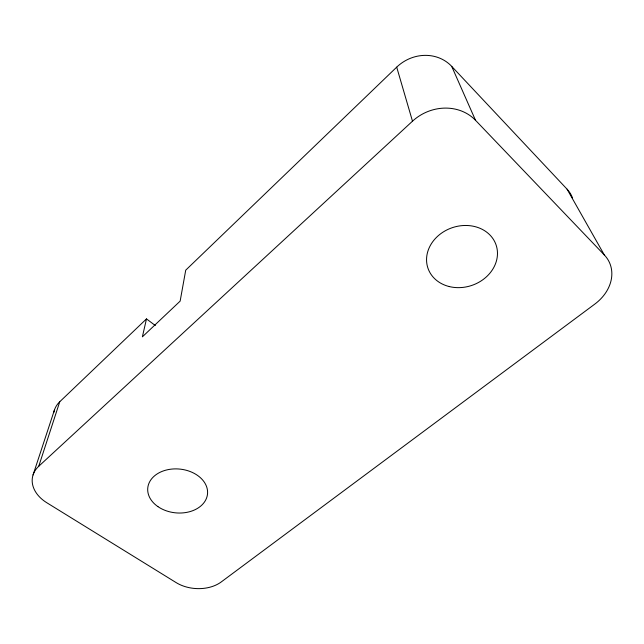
<?xml version="1.0" encoding="UTF-8"?>
<svg xmlns="http://www.w3.org/2000/svg" width="644" height="644" viewBox="0 0 644 644"><rect width="100%" height="100%" fill="white"/><g stroke="black" fill="none" stroke-linecap="round" stroke-linejoin="round"><path stroke-width="0.97" d="M155.333 325.542L146.486 318.909L142.372 336.844L180.143 301.126L185.722 270.174L396.704 67.145A39.373 36.338 -36.1 0 1 451.702 66.372L567.074 189.183A36.901 30.775 -26.9 0 1 572.596 198.183M567.074 189.183L604.33 254.968A41.771 33.255 -23.4 0 1 594.815 304.089L221.27 581.926A32.482 22.427 3.9 0 1 176.142 582.603L46.819 502.747A35.428 25.366 11.2 0 1 38.745 466.264L59.763 401.735L146.486 318.909M33.053 474.934L54.418 410.083M38.745 466.264L412.49 121.193A44.839 40.282 -27.8 0 1 475.53 120.307L604.33 254.968M451.702 66.372L475.53 120.307M396.704 67.145L412.49 121.193M53.822 412.426A32.458 24.488 12.4 0 1 59.763 401.735M449.271 286.564A36 30.477 -18.8 0 0 497.047 248.632A36 30.477 -18.8 0 0 439.731 234.48A36 30.477 -18.8 0 0 449.271 286.564M157.925 506.619A30.018 21.977 5.8 0 0 207.022 496.613A30.018 21.977 5.8 0 0 167.979 469.653A30.018 21.977 5.8 0 0 157.925 506.619"/></g></svg>
